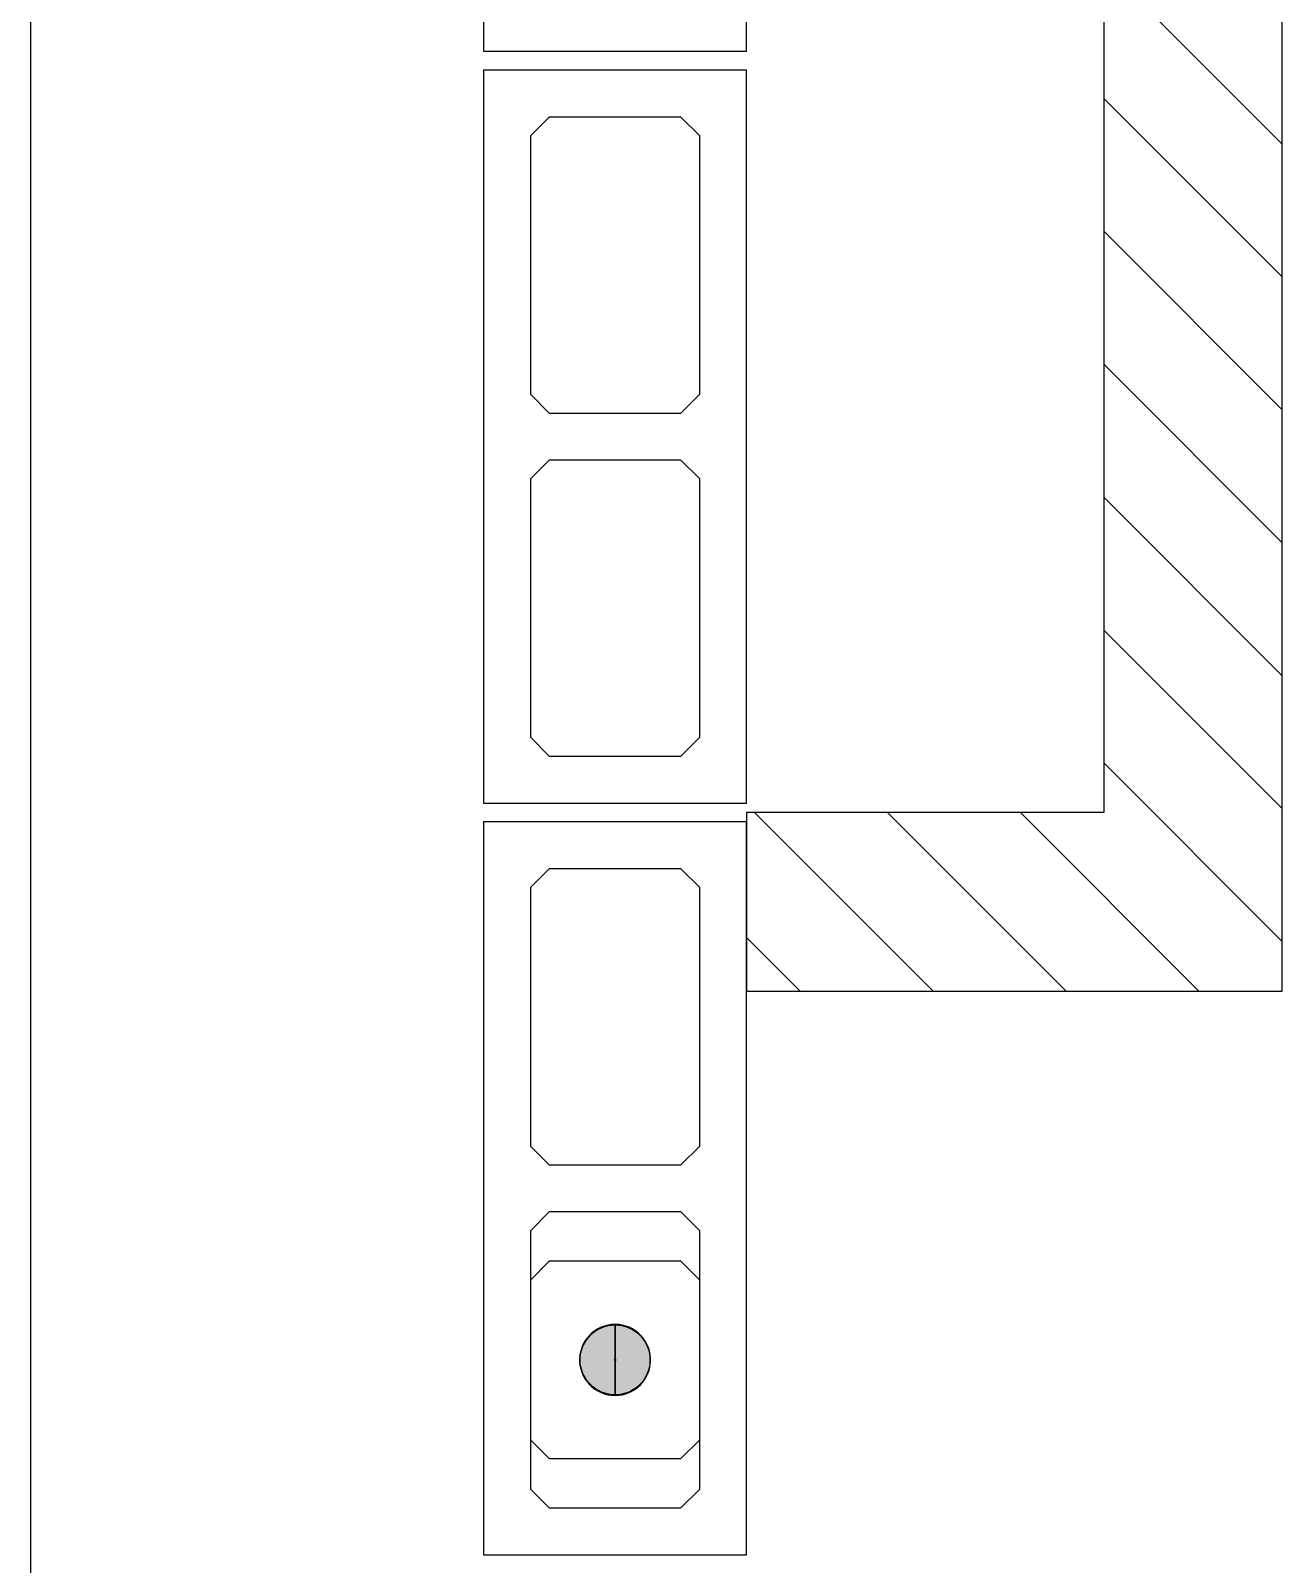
# Model space of a CAD drawing. Extents: x 0 to 119, y 0 to 84.
# Drawn here: x 35.952 to 37.284, y 69.817 to 71.449 of the extents above; entities that cross this region are included whole.
import ezdxf

# ---------------------------------------------------------------- set-up
doc = ezdxf.new("R2010")
doc.units = 0
doc.header["$MEASUREMENT"] = 0
doc.linetypes.add('ESTILO_TQS_0005', pattern=[0.4, 0.3, -0.1])
for name, color, linetype in [('27', 250, 'CONTINUOUS'), ('29', 9, 'CONTINUOUS'), ('3', 7, 'CONTINUOUS'), ('35', 255, 'CONTINUOUS')]:
    doc.layers.add(name, color=color, linetype=linetype)

msp = doc.modelspace()

# ---------------------------------------------------------------- linework, layer by layer
at = {"layer": '27', "color": 250, "linetype": 'ESTILO_TQS_0005'}
for points in [[(36.64366, 71.04168), (36.66366, 71.06168), (36.66366, 71.33668), (36.64366, 71.35668), (36.50366, 71.35668), (36.48366, 71.33668), (36.48366, 71.06168), (36.50366, 71.04168), (36.64366, 71.04168)], [(36.64366, 70.67668), (36.66366, 70.69668), (36.66366, 70.97168), (36.64366, 70.99168), (36.50366, 70.99168), (36.48366, 70.97168), (36.48366, 70.69668), (36.50366, 70.67668), (36.64366, 70.67668)], [(36.64366, 70.24168), (36.66366, 70.26168), (36.66366, 70.53668), (36.64366, 70.55668), (36.50366, 70.55668), (36.48366, 70.53668), (36.48366, 70.26168), (36.50366, 70.24168), (36.64366, 70.24168)], [(36.64366, 69.87668), (36.66366, 69.89668), (36.66366, 70.17168), (36.64366, 70.19168), (36.50366, 70.19168), (36.48366, 70.17168), (36.48366, 69.89668), (36.50366, 69.87668), (36.64366, 69.87668)]]:
    msp.add_lwpolyline(points, dxfattribs=at)
at = {"layer": '29', "color": 9, "linetype": 'Continuous'}
for p, q in [((37.093706, 71.517896), (37.283708, 71.327894)), ((37.093706, 71.376474), (37.283708, 71.186473)), ((37.093706, 71.235053), (37.283708, 71.045051)), ((37.093706, 71.093632), (37.283708, 70.90363)), ((37.093706, 70.95221), (37.283708, 70.762209)), ((37.093706, 70.810789), (37.283708, 70.620787)), ((37.093706, 70.669367), (37.283708, 70.479366)), ((36.722144, 70.616665), (36.912151, 70.426659)), ((36.863567, 70.616664), (37.053572, 70.426659)), ((37.00499, 70.616662), (37.194993, 70.426659)), ((36.71366, 70.483728), (36.770729, 70.426659))]:
    msp.add_line(p, q, dxfattribs=at)
msp.add_lwpolyline([(37.093706, 72.226658), (37.093706, 70.616661), (36.71366, 70.616665), (36.71366, 70.426659), (37.283708, 70.426659), (37.283708, 72.226658), (37.103706, 72.226658)], dxfattribs=at)
at = {"layer": '3', "color": 7, "linetype": 'Continuous'}
for p, q in [((36.50366, 70.13918), (36.48366, 70.11918)), ((36.64366, 70.13918), (36.50366, 70.13918)), ((36.66366, 70.11918), (36.64366, 70.13918)), ((36.48366, 70.11918), (36.48366, 69.94918)), ((36.66366, 69.94918), (36.66366, 70.11918)), ((36.48366, 69.94918), (36.50366, 69.92918)), ((36.64366, 69.92918), (36.66366, 69.94918)), ((36.50366, 69.92918), (36.64366, 69.92918))]:
    msp.add_line(p, q, dxfattribs=at)
for points in [[(36.71366, 71.42668), (36.71366, 72.20668), (36.43366, 72.20668), (36.43366, 71.42668), (36.71366, 71.42668)], [(36.71366, 70.62668), (36.71366, 71.40668), (36.43366, 71.40668), (36.43366, 70.62668), (36.71366, 70.62668)], [(36.71366, 69.82668), (36.71366, 70.60668), (36.43366, 70.60668), (36.43366, 69.82668), (36.71366, 69.82668)], [(36.57366, 70.03478), (36.573721, 70.034777), (36.573781, 70.034768), (36.57384, 70.034752), (36.573897, 70.034731), (36.573951, 70.034705), (36.574003, 70.034672), (36.574051, 70.034635), (36.574095, 70.034593), (36.574134, 70.034547), (36.574169, 70.034497), (36.574199, 70.034444), (36.574223, 70.034388), (36.574241, 70.03433), (36.574253, 70.034271), (36.574259, 70.03421), (36.574259, 70.03415), (36.574253, 70.034089), (36.574241, 70.03403), (36.574223, 70.033972), (36.574199, 70.033916), (36.574169, 70.033863), (36.574134, 70.033813), (36.574095, 70.033767), (36.574051, 70.033725), (36.574003, 70.033688), (36.573951, 70.033655), (36.573897, 70.033629), (36.57384, 70.033608), (36.573781, 70.033592), (36.573721, 70.033583), (36.57366, 70.03358), (36.57366, 70.07198), (36.569836, 70.071786), (36.566051, 70.071206), (36.562344, 70.070246), (36.558753, 70.068917), (36.555316, 70.06723), (36.552066, 70.065205), (36.549038, 70.062861), (36.546263, 70.060223), (36.543769, 70.057318), (36.541581, 70.054175), (36.539723, 70.050827), (36.538213, 70.047308), (36.537067, 70.043655), (36.536296, 70.039904), (36.535909, 70.036095), (36.535909, 70.032265), (36.536296, 70.028456), (36.537067, 70.024705), (36.538213, 70.021052), (36.539723, 70.017533), (36.541581, 70.014185), (36.543769, 70.011042), (36.546263, 70.008137), (36.549038, 70.005499), (36.552066, 70.003155), (36.555316, 70.00113), (36.558753, 69.999443), (36.562344, 69.998114), (36.566051, 69.997154), (36.569836, 69.996574), (36.57366, 69.99638), (36.57366, 70.03478)], [(36.57366, 70.03358), (36.573599, 70.033583), (36.573539, 70.033592), (36.57348, 70.033608), (36.573423, 70.033629), (36.573369, 70.033655), (36.573317, 70.033688), (36.573269, 70.033725), (36.573225, 70.033767), (36.573186, 70.033813), (36.573151, 70.033863), (36.573121, 70.033916), (36.573097, 70.033972), (36.573079, 70.03403), (36.573067, 70.034089), (36.573061, 70.03415), (36.573061, 70.03421), (36.573067, 70.034271), (36.573079, 70.03433), (36.573097, 70.034388), (36.573121, 70.034444), (36.573151, 70.034497), (36.573186, 70.034547), (36.573225, 70.034593), (36.573269, 70.034635), (36.573317, 70.034672), (36.573369, 70.034705), (36.573423, 70.034731), (36.57348, 70.034752), (36.573539, 70.034768), (36.573599, 70.034777), (36.57366, 70.03478), (36.57366, 69.99638), (36.577484, 69.996574), (36.581269, 69.997154), (36.584976, 69.998114), (36.588567, 69.999443), (36.592004, 70.00113), (36.595254, 70.003155), (36.598282, 70.005499), (36.601057, 70.008137), (36.603551, 70.011042), (36.605739, 70.014185), (36.607597, 70.017533), (36.609107, 70.021052), (36.610253, 70.024705), (36.611024, 70.028456), (36.611411, 70.032265), (36.611411, 70.036095), (36.611024, 70.039904), (36.610253, 70.043655), (36.609107, 70.047308), (36.607597, 70.050827), (36.605739, 70.054175), (36.603551, 70.057318), (36.601057, 70.060223), (36.598282, 70.062861), (36.595254, 70.065205), (36.592004, 70.06723), (36.588567, 70.068917), (36.584976, 70.070246), (36.581269, 70.071206), (36.577484, 70.071786), (36.57366, 70.07198), (36.57366, 70.03358)]]:
    msp.add_lwpolyline(points, dxfattribs=at)
msp.add_circle((36.57366, 70.03418), 0.0372, dxfattribs=at)
for points in [[(36.541581, 70.054175), (36.541581, 70.014185), (36.543769, 70.057318)], [(36.541581, 70.014185), (36.543769, 70.011042), (36.543769, 70.057318)], [(36.543769, 70.057318), (36.543769, 70.011042), (36.546263, 70.060223)], [(36.543769, 70.011042), (36.546263, 70.008137), (36.546263, 70.060223)], [(36.546263, 70.060223), (36.546263, 70.008137), (36.549038, 70.062861)], [(36.546263, 70.008137), (36.549038, 70.005499), (36.549038, 70.062861)], [(36.549038, 70.062861), (36.549038, 70.005499), (36.552066, 70.065205)], [(36.549038, 70.005499), (36.552066, 70.003155), (36.552066, 70.065205)], [(36.552066, 70.065205), (36.552066, 70.003155), (36.555316, 70.06723)], [(36.552066, 70.003155), (36.555316, 70.00113), (36.555316, 70.06723)], [(36.555316, 70.06723), (36.555316, 70.00113), (36.558753, 70.068917)], [(36.555316, 70.00113), (36.558753, 69.999443), (36.558753, 70.068917)], [(36.558753, 70.068917), (36.558753, 69.999443), (36.562344, 70.070246)], [(36.558753, 69.999443), (36.562344, 69.998114), (36.562344, 70.070246)], [(36.562344, 70.070246), (36.562344, 69.998114), (36.566051, 70.071206)], [(36.562344, 69.998114), (36.566051, 69.997154), (36.566051, 70.071206)], [(36.566051, 70.071206), (36.566051, 69.997154), (36.569836, 70.071786)], [(36.566051, 69.997154), (36.569836, 69.996574), (36.569836, 70.071786)], [(36.569836, 70.071786), (36.569836, 69.996574), (36.57366, 70.07198)], [(36.569836, 69.996574), (36.57366, 69.99638), (36.57366, 70.07198)], [(36.57366, 70.07198), (36.57366, 69.99638), (36.57366, 70.03478)], [(36.57366, 70.03358), (36.577484, 70.071786), (36.57366, 70.07198)], [(36.57366, 70.03358), (36.57366, 69.99638), (36.577484, 70.071786)], [(36.57366, 69.99638), (36.577484, 69.996574), (36.577484, 70.071786)], [(36.577484, 70.071786), (36.577484, 69.996574), (36.581269, 70.071206)], [(36.577484, 69.996574), (36.581269, 69.997154), (36.581269, 70.071206)], [(36.581269, 70.071206), (36.581269, 69.997154), (36.584976, 70.070246)], [(36.581269, 69.997154), (36.584976, 69.998114), (36.584976, 70.070246)], [(36.584976, 70.070246), (36.584976, 69.998114), (36.588567, 70.068917)], [(36.584976, 69.998114), (36.588567, 69.999443), (36.588567, 70.068917)], [(36.588567, 70.068917), (36.588567, 69.999443), (36.592004, 70.06723)], [(36.588567, 69.999443), (36.592004, 70.00113), (36.592004, 70.06723)], [(36.592004, 70.06723), (36.592004, 70.00113), (36.595254, 70.065205)], [(36.592004, 70.00113), (36.595254, 70.003155), (36.595254, 70.065205)], [(36.595254, 70.065205), (36.595254, 70.003155), (36.598282, 70.062861)], [(36.595254, 70.003155), (36.598282, 70.005499), (36.598282, 70.062861)], [(36.598282, 70.062861), (36.598282, 70.005499), (36.601057, 70.060223)], [(36.598282, 70.005499), (36.601057, 70.008137), (36.601057, 70.060223)], [(36.601057, 70.060223), (36.601057, 70.008137), (36.603551, 70.057318)], [(36.601057, 70.008137), (36.603551, 70.011042), (36.603551, 70.057318)], [(36.603551, 70.057318), (36.603551, 70.011042), (36.605739, 70.054175)], [(36.535909, 70.036095), (36.535909, 70.032265), (36.536296, 70.039904)], [(36.535909, 70.032265), (36.536296, 70.028456), (36.536296, 70.039904)], [(36.536296, 70.039904), (36.536296, 70.028456), (36.537067, 70.043655)], [(36.536296, 70.028456), (36.537067, 70.024705), (36.537067, 70.043655)], [(36.537067, 70.043655), (36.537067, 70.024705), (36.538213, 70.047308)], [(36.537067, 70.024705), (36.538213, 70.021052), (36.538213, 70.047308)], [(36.538213, 70.047308), (36.538213, 70.021052), (36.539723, 70.050827)], [(36.538213, 70.021052), (36.539723, 70.017533), (36.539723, 70.050827)], [(36.539723, 70.050827), (36.539723, 70.017533), (36.541581, 70.054175)], [(36.539723, 70.017533), (36.541581, 70.014185), (36.541581, 70.054175)], [(36.603551, 70.011042), (36.605739, 70.014185), (36.605739, 70.054175)], [(36.605739, 70.054175), (36.605739, 70.014185), (36.607597, 70.050827)], [(36.605739, 70.014185), (36.607597, 70.017533), (36.607597, 70.050827)], [(36.607597, 70.050827), (36.607597, 70.017533), (36.609107, 70.047308)], [(36.607597, 70.017533), (36.609107, 70.021052), (36.609107, 70.047308)], [(36.609107, 70.047308), (36.609107, 70.021052), (36.610253, 70.043655)], [(36.609107, 70.021052), (36.610253, 70.024705), (36.610253, 70.043655)], [(36.610253, 70.043655), (36.610253, 70.024705), (36.611024, 70.039904)], [(36.610253, 70.024705), (36.611024, 70.028456), (36.611024, 70.039904)], [(36.611024, 70.039904), (36.611024, 70.028456), (36.611411, 70.036095)], [(36.573225, 70.033767), (36.57366, 70.03358), (36.573186, 70.033813)], [(36.57366, 70.03358), (36.57366, 70.03358), (36.573186, 70.033813)], [(36.573186, 70.033813), (36.57366, 70.03358), (36.573186, 70.033813)], [(36.57366, 70.03358), (36.57366, 70.03358), (36.573186, 70.033813)], [(36.573186, 70.033813), (36.57366, 70.03358), (36.573186, 70.033813)], [(36.57366, 70.03358), (36.57366, 70.03358), (36.573186, 70.033813)], [(36.573269, 70.033725), (36.57366, 70.03358), (36.573225, 70.033767)], [(36.57366, 70.03358), (36.57366, 70.03358), (36.573225, 70.033767)], [(36.573225, 70.033767), (36.57366, 70.03358), (36.573225, 70.033767)], [(36.57366, 70.03358), (36.57366, 70.03358), (36.573225, 70.033767)], [(36.573317, 70.033688), (36.57366, 70.03358), (36.573269, 70.033725)], [(36.57366, 70.03358), (36.57366, 70.03358), (36.573269, 70.033725)], [(36.573369, 70.033655), (36.57366, 70.03358), (36.573317, 70.033688)], [(36.57366, 70.03358), (36.57366, 70.03358), (36.573317, 70.033688)], [(36.57348, 70.033608), (36.57366, 70.03358), (36.573369, 70.033655)], [(36.57366, 70.03358), (36.57366, 70.03358), (36.573369, 70.033655)], [(36.57366, 70.03358), (36.57366, 70.03358), (36.57348, 70.033608)], [(36.57366, 70.03358), (36.57366, 70.03358), (36.57348, 70.033608)], [(36.57366, 70.03478), (36.574134, 70.034547), (36.57366, 70.03478)], [(36.574134, 70.034547), (36.574134, 70.034547), (36.57366, 70.03478)], [(36.57366, 70.03478), (36.574134, 70.034547), (36.57366, 70.03478)], [(36.574134, 70.034547), (36.574134, 70.034547), (36.57366, 70.03478)], [(36.57366, 70.03478), (36.574134, 70.034547), (36.57366, 70.03478)], [(36.574134, 70.034547), (36.574095, 70.034593), (36.57366, 70.03478)], [(36.57366, 70.03478), (36.574095, 70.034593), (36.57366, 70.03478)], [(36.574095, 70.034593), (36.574095, 70.034593), (36.57366, 70.03478)], [(36.57366, 70.03478), (36.574095, 70.034593), (36.57366, 70.03478)], [(36.574095, 70.034593), (36.574051, 70.034635), (36.57366, 70.03478)], [(36.57366, 70.03478), (36.574051, 70.034635), (36.57366, 70.03478)], [(36.574051, 70.034635), (36.574003, 70.034672), (36.57366, 70.03478)], [(36.57366, 70.03478), (36.574003, 70.034672), (36.57366, 70.03478)], [(36.574003, 70.034672), (36.573951, 70.034705), (36.57366, 70.03478)], [(36.57366, 70.03478), (36.573951, 70.034705), (36.57366, 70.03478)], [(36.573951, 70.034705), (36.57384, 70.034752), (36.57366, 70.03478)], [(36.57366, 70.03478), (36.57384, 70.034752), (36.57366, 70.03478)], [(36.57384, 70.034752), (36.57366, 70.03478), (36.57366, 70.03478)], [(36.57366, 70.03478), (36.57366, 70.03478), (36.57366, 70.03478)], [(36.57366, 70.03478), (36.57366, 70.03478), (36.57366, 70.03478)], [(36.57366, 70.03478), (36.57366, 70.03478), (36.57366, 70.03478)], [(36.57366, 70.03478), (36.57366, 70.03478), (36.57366, 70.03478)], [(36.57366, 70.03478), (36.57366, 70.03478), (36.57366, 70.03478)], [(36.57366, 70.03478), (36.57366, 70.03478), (36.57366, 70.03478)], [(36.57366, 70.03478), (36.57366, 70.03478), (36.57366, 70.03478)], [(36.57366, 70.03478), (36.57366, 70.03478), (36.57366, 70.03478)], [(36.57366, 70.03478), (36.57366, 70.03478), (36.57366, 70.03478)], [(36.57366, 70.03478), (36.57366, 70.03478), (36.57366, 70.03478)], [(36.57366, 70.03478), (36.57366, 70.03478), (36.57366, 70.03478)], [(36.57366, 70.03478), (36.57366, 70.03478), (36.57366, 70.03478)], [(36.57366, 70.03358), (36.57366, 70.03358), (36.57366, 70.03358)], [(36.57366, 70.03358), (36.57366, 70.03358), (36.57366, 70.03358)], [(36.57366, 70.03358), (36.57366, 70.03358), (36.57366, 70.03358)], [(36.57366, 70.03358), (36.57366, 70.03358), (36.57366, 70.03358)], [(36.57366, 70.03358), (36.57366, 70.03358), (36.57366, 70.03358)], [(36.57366, 70.03358), (36.57366, 70.03358), (36.57366, 70.03358)], [(36.57366, 70.03358), (36.57366, 70.03358), (36.57366, 70.03358)], [(36.57366, 70.03358), (36.57366, 70.03358), (36.57366, 70.03358)], [(36.57366, 70.03358), (36.57366, 70.03358), (36.57366, 70.03358)], [(36.57366, 70.03358), (36.57366, 70.03358), (36.57366, 70.03358)], [(36.57366, 70.03358), (36.57366, 70.03358), (36.57366, 70.03358)], [(36.57366, 70.03358), (36.57366, 70.03358), (36.57366, 70.03358)], [(36.611024, 70.028456), (36.611411, 70.032265), (36.611411, 70.036095)]]:
    msp.add_solid(points, dxfattribs=at)
at = {"layer": '35', "color": 255, "linetype": 'Continuous'}
msp.add_line((35.95172, 62.35668), (35.95172, 72.47668), dxfattribs=at)

doc.saveas('drawing.dxf')
